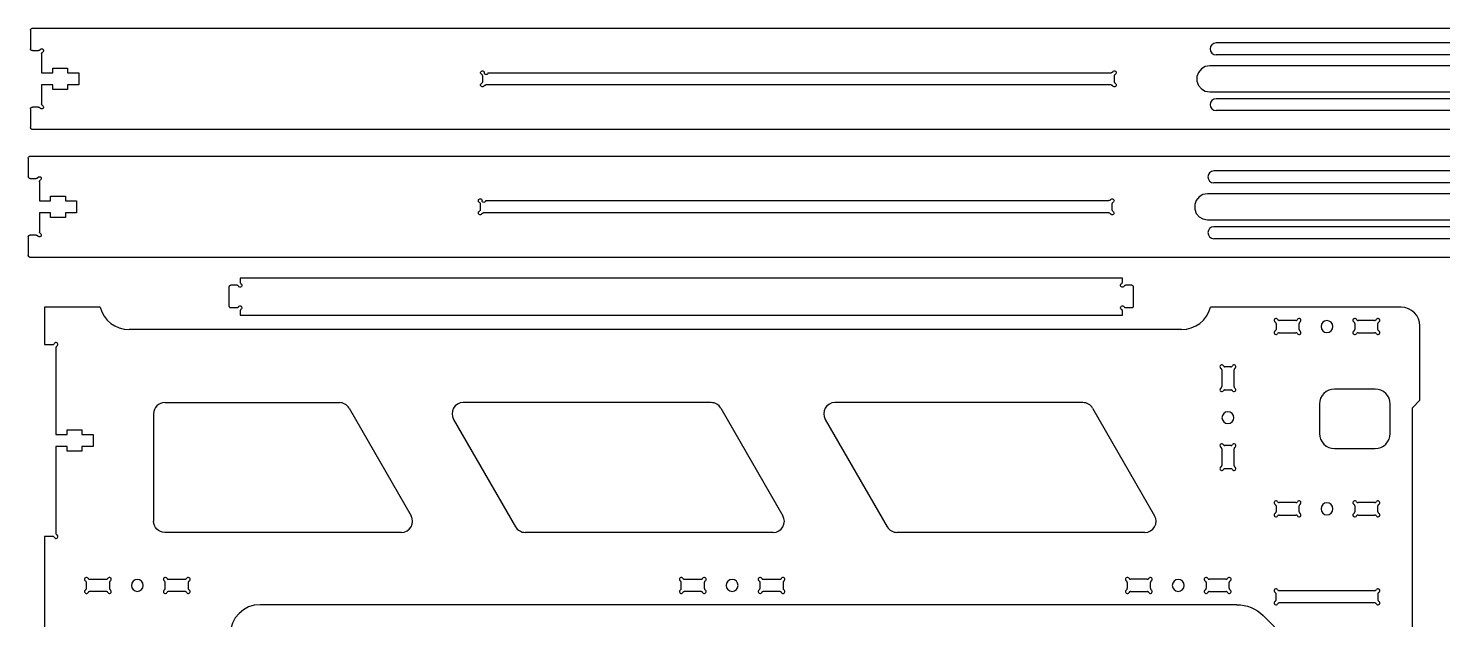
# Model space of a CAD drawing. Header units: inches. Extents: x 205 to 851, y 195 to 660.
# Drawn here: x 205.5 to 586, y 501.3 to 660.4 of the extents above; entities that cross this region are included whole.
import ezdxf

# ---------------------------------------------------------------- set-up
doc = ezdxf.new("R2010")
doc.units = ezdxf.units.IN
doc.header["$MEASUREMENT"] = 0
doc.layers.add('Capa 1', color=7, linetype='Continuous')

msp = doc.modelspace()

# ---------------------------------------------------------------- linework, layer by layer
at = {"layer": 'Capa 1', "color": 7, "lineweight": 25, "true_color": 0xffffff}
for points in [[(206.09, 659.91), (206.09, 659.98), (206.13, 660.08), (206.16, 660.19), (206.23, 660.26), (206.3, 660.29), (206.41, 660.36), (206.48, 660.4), (206.59, 660.4)], [(206.09, 659.91), (206.09, 654.9)], [(206.59, 660.4), (725.59, 660.4)], [(206.59, 654.4), (206.48, 654.4), (206.41, 654.44), (206.3, 654.47), (206.23, 654.54), (206.16, 654.61), (206.13, 654.72), (206.09, 654.79), (206.09, 654.9)], [(208.67, 654.65), (208.63, 654.58), (208.6, 654.54), (208.53, 654.51), (208.49, 654.47), (208.42, 654.44), (208.35, 654.4), (208.28, 654.4), (208.21, 654.4)], [(208.67, 654.65), (208.81, 654.79), (208.99, 654.9), (209.2, 654.9), (209.37, 654.83), (209.51, 654.68), (209.59, 654.47), (209.59, 654.26), (209.48, 654.09), (209.34, 653.94)], [(525, 656.45), (524.37, 656.31), (523.87, 655.99), (523.52, 655.46), (523.38, 654.86), (523.52, 654.23), (523.87, 653.7), (524.37, 653.38), (525, 653.24)], [(641.6, 656.45), (525, 656.45)], [(206.59, 654.4), (208.21, 654.4)], [(209.09, 653.52), (209.09, 653.59), (209.13, 653.66), (209.13, 653.73), (209.16, 653.77), (209.2, 653.84), (209.23, 653.87), (209.3, 653.91), (209.34, 653.94)], [(209.09, 653.52), (209.09, 648.41)], [(641.6, 653.24), (525, 653.24)], [(209.09, 648.41), (212.09, 648.41)], [(212.09, 648.41), (212.09, 649.68)], [(212.09, 649.68), (216.08, 649.68)], [(216.08, 649.68), (216.08, 648.41)], [(216.08, 648.41), (219.11, 648.41)], [(219.11, 648.41), (219.11, 645.2)], [(327.41, 648.02), (327.27, 648.16), (327.17, 648.33), (327.17, 648.55), (327.24, 648.72), (327.41, 648.86), (327.59, 648.93), (327.8, 648.93), (327.98, 648.83), (328.12, 648.65), (328.15, 648.44)], [(327.41, 648.02), (327.45, 647.98), (327.52, 647.95), (327.55, 647.88), (327.59, 647.84), (327.62, 647.77), (327.62, 647.7), (327.66, 647.63), (327.66, 647.59)], [(327.66, 647.59), (327.66, 646.01)], [(329.14, 648.44), (329.11, 648.26), (329, 648.09), (328.86, 647.98), (328.65, 647.95), (328.47, 647.98), (328.3, 648.09), (328.19, 648.26), (328.15, 648.44)], [(329.14, 648.44), (496.78, 648.44)], [(497.24, 648.69), (497.2, 648.65), (497.13, 648.58), (497.1, 648.55), (497.03, 648.51), (496.99, 648.48), (496.92, 648.48), (496.85, 648.44), (496.78, 648.44)], [(497.24, 648.69), (497.35, 648.83), (497.56, 648.93), (497.73, 648.93), (497.95, 648.86), (498.09, 648.72), (498.16, 648.55), (498.16, 648.33), (498.05, 648.16), (497.91, 648.02)], [(497.66, 647.59), (497.66, 647.63), (497.66, 647.7), (497.7, 647.77), (497.73, 647.84), (497.77, 647.88), (497.8, 647.95), (497.84, 647.98), (497.91, 648.02)], [(497.66, 646.01), (497.66, 647.59)], [(523.28, 650.31), (522.11, 650.1), (521.05, 649.46), (520.28, 648.55), (519.85, 647.42), (519.85, 646.18), (520.28, 645.05), (521.05, 644.1), (522.11, 643.5), (523.28, 643.29)], [(643.29, 650.31), (523.28, 650.31)], [(212.09, 645.2), (209.09, 645.2)], [(209.09, 645.2), (209.09, 640.04)], [(212.09, 643.93), (212.09, 645.2)], [(216.08, 643.93), (212.09, 643.93)], [(219.11, 645.2), (216.08, 645.2)], [(216.08, 645.2), (216.08, 643.93)], [(328.08, 644.88), (327.94, 644.74), (327.77, 644.67), (327.59, 644.67), (327.38, 644.74), (327.24, 644.88), (327.17, 645.05), (327.17, 645.27), (327.27, 645.44), (327.41, 645.58)], [(327.66, 646.01), (327.66, 645.94), (327.62, 645.87), (327.62, 645.83), (327.59, 645.76), (327.55, 645.69), (327.52, 645.65), (327.45, 645.62), (327.41, 645.58)], [(328.08, 644.88), (328.12, 644.95), (328.15, 644.98), (328.22, 645.05), (328.26, 645.09), (328.33, 645.09), (328.4, 645.12), (328.47, 645.12), (328.54, 645.16)], [(496.78, 645.16), (328.54, 645.16)], [(496.78, 645.16), (496.85, 645.12), (496.92, 645.12), (496.99, 645.09), (497.03, 645.09), (497.1, 645.05), (497.13, 644.98), (497.2, 644.95), (497.24, 644.88)], [(497.91, 645.58), (498.05, 645.44), (498.16, 645.27), (498.16, 645.05), (498.09, 644.88), (497.95, 644.74), (497.73, 644.67), (497.56, 644.67), (497.35, 644.74), (497.24, 644.88)], [(497.91, 645.58), (497.84, 645.62), (497.8, 645.65), (497.77, 645.69), (497.73, 645.76), (497.7, 645.83), (497.66, 645.87), (497.66, 645.94), (497.66, 646.01)], [(523.28, 643.29), (643.29, 643.29)], [(206.09, 638.7), (206.09, 638.77), (206.13, 638.88), (206.16, 638.99), (206.23, 639.06), (206.3, 639.13), (206.41, 639.16), (206.48, 639.2), (206.59, 639.2)], [(208.21, 639.2), (206.59, 639.2)], [(208.21, 639.2), (208.28, 639.2), (208.35, 639.16), (208.42, 639.16), (208.49, 639.13), (208.53, 639.09), (208.6, 639.06), (208.63, 638.99), (208.67, 638.95)], [(209.34, 639.62), (209.48, 639.48), (209.59, 639.3), (209.59, 639.09), (209.51, 638.92), (209.37, 638.77), (209.2, 638.7), (208.99, 638.7), (208.81, 638.81), (208.67, 638.95)], [(209.34, 639.62), (209.3, 639.66), (209.23, 639.69), (209.2, 639.76), (209.16, 639.8), (209.13, 639.87), (209.13, 639.94), (209.09, 640.01), (209.09, 640.04)], [(525, 641.46), (524.37, 641.31), (523.87, 640.96), (523.52, 640.47), (523.38, 639.83), (523.52, 639.23), (523.87, 638.7), (524.37, 638.35), (525, 638.25)], [(641.6, 641.46), (525, 641.46)], [(206.09, 638.7), (206.09, 633.69)], [(641.6, 638.25), (525, 638.25)], [(206.59, 633.2), (206.48, 633.2), (206.41, 633.24), (206.3, 633.27), (206.23, 633.34), (206.16, 633.41), (206.13, 633.52), (206.09, 633.59), (206.09, 633.69)], [(725.59, 633.2), (206.59, 633.2)], [(205.49, 625.47), (205.49, 625.58), (205.53, 625.69), (205.56, 625.76), (205.63, 625.83), (205.7, 625.9), (205.81, 625.93), (205.88, 625.97), (205.99, 625.97)], [(205.49, 625.47), (205.49, 620.47)], [(205.99, 625.97), (724.99, 625.97)], [(205.99, 619.97), (205.88, 620.01), (205.81, 620.01), (205.7, 620.08), (205.63, 620.11), (205.56, 620.22), (205.53, 620.29), (205.49, 620.4), (205.49, 620.47)], [(208.07, 620.22), (208.03, 620.18), (207.96, 620.11), (207.93, 620.08), (207.86, 620.04), (207.82, 620.01), (207.75, 620.01), (207.68, 619.97), (207.61, 619.97)], [(208.07, 620.22), (208.17, 620.4), (208.39, 620.47), (208.56, 620.47), (208.77, 620.4), (208.92, 620.25), (208.99, 620.08), (208.99, 619.87), (208.88, 619.69), (208.74, 619.55)], [(524.37, 622.02), (523.77, 621.91), (523.24, 621.56), (522.92, 621.03), (522.78, 620.43), (522.92, 619.83), (523.24, 619.3), (523.77, 618.95), (524.37, 618.84)], [(641, 622.02), (524.37, 622.02)], [(205.99, 619.97), (207.61, 619.97)], [(208.49, 619.12), (208.49, 619.2), (208.49, 619.23), (208.53, 619.3), (208.56, 619.37), (208.6, 619.41), (208.63, 619.48), (208.67, 619.51), (208.74, 619.55)], [(208.49, 619.12), (208.49, 613.97)], [(641, 618.84), (524.37, 618.84)], [(208.49, 613.97), (211.49, 613.97)], [(211.49, 613.97), (211.49, 615.24)], [(211.49, 615.24), (215.48, 615.24)], [(215.48, 615.24), (215.48, 613.97)], [(215.48, 613.97), (218.48, 613.97)], [(218.48, 613.97), (218.48, 610.76)], [(326.81, 613.59), (326.64, 613.73), (326.57, 613.94), (326.57, 614.15), (326.64, 614.33), (326.81, 614.47), (326.99, 614.54), (327.2, 614.5), (327.38, 614.4), (327.52, 614.22), (327.55, 614.05)], [(326.81, 613.59), (326.85, 613.55), (326.92, 613.52), (326.95, 613.48), (326.99, 613.41), (327.02, 613.34), (327.02, 613.3), (327.06, 613.23), (327.06, 613.16)], [(327.06, 613.16), (327.06, 611.61)], [(328.54, 614.05), (328.51, 613.83), (328.4, 613.69), (328.22, 613.59), (328.05, 613.55), (327.87, 613.59), (327.7, 613.69), (327.59, 613.83), (327.55, 614.05)], [(328.54, 614.05), (496.18, 614.05)], [(496.61, 614.29), (496.57, 614.22), (496.53, 614.19), (496.5, 614.15), (496.43, 614.08), (496.39, 614.08), (496.32, 614.05), (496.25, 614.05), (496.18, 614.05)], [(496.61, 614.29), (496.75, 614.43), (496.92, 614.5), (497.13, 614.54), (497.31, 614.43), (497.49, 614.29), (497.56, 614.12), (497.52, 613.9), (497.45, 613.73), (497.31, 613.59)], [(497.06, 613.16), (497.06, 613.23), (497.06, 613.3), (497.1, 613.34), (497.13, 613.41), (497.17, 613.48), (497.2, 613.52), (497.24, 613.55), (497.31, 613.59)], [(497.06, 611.61), (497.06, 613.16)], [(522.68, 615.88), (521.48, 615.67), (520.45, 615.07), (519.64, 614.12), (519.25, 612.99), (519.25, 611.79), (519.64, 610.62), (520.45, 609.71), (521.48, 609.11), (522.68, 608.89)], [(642.69, 615.88), (522.68, 615.88)], [(211.49, 610.76), (208.49, 610.76)], [(208.49, 610.76), (208.49, 605.65)], [(211.49, 609.49), (211.49, 610.76)], [(215.48, 609.49), (211.49, 609.49)], [(215.48, 610.76), (215.48, 609.49)], [(218.48, 610.76), (215.48, 610.76)], [(327.48, 610.48), (327.34, 610.34), (327.17, 610.23), (326.95, 610.23), (326.78, 610.31), (326.64, 610.45), (326.57, 610.66), (326.57, 610.83), (326.64, 611.05), (326.81, 611.15)], [(327.06, 611.61), (327.06, 611.54), (327.02, 611.47), (327.02, 611.4), (326.99, 611.36), (326.95, 611.29), (326.92, 611.26), (326.85, 611.19), (326.81, 611.15)], [(327.48, 610.48), (327.52, 610.55), (327.55, 610.59), (327.62, 610.62), (327.66, 610.66), (327.73, 610.69), (327.8, 610.73), (327.84, 610.73), (327.91, 610.73)], [(496.18, 610.73), (327.91, 610.73)], [(496.18, 610.73), (496.25, 610.73), (496.32, 610.73), (496.39, 610.69), (496.43, 610.66), (496.5, 610.62), (496.53, 610.59), (496.57, 610.55), (496.61, 610.48)], [(497.31, 611.15), (497.45, 611.05), (497.52, 610.83), (497.56, 610.66), (497.49, 610.45), (497.31, 610.31), (497.13, 610.23), (496.92, 610.23), (496.75, 610.34), (496.61, 610.48)], [(497.31, 611.15), (497.24, 611.19), (497.2, 611.26), (497.17, 611.29), (497.13, 611.36), (497.1, 611.4), (497.06, 611.47), (497.06, 611.54), (497.06, 611.61)], [(522.68, 608.89), (642.69, 608.89)], [(208.74, 605.23), (208.88, 605.08), (208.99, 604.91), (208.99, 604.7), (208.92, 604.52), (208.77, 604.38), (208.56, 604.27), (208.39, 604.31), (208.17, 604.38), (208.07, 604.52)], [(208.74, 605.23), (208.67, 605.26), (208.63, 605.3), (208.6, 605.33), (208.56, 605.4), (208.53, 605.47), (208.49, 605.51), (208.49, 605.58), (208.49, 605.65)], [(524.37, 607.02), (523.77, 606.92), (523.24, 606.57), (522.92, 606.04), (522.78, 605.44), (522.92, 604.8), (523.24, 604.31), (523.77, 603.96), (524.37, 603.81)], [(641, 607.02), (524.37, 607.02)], [(205.49, 604.27), (205.49, 604.38), (205.53, 604.48), (205.56, 604.56), (205.63, 604.63), (205.7, 604.7), (205.81, 604.73), (205.88, 604.77), (205.99, 604.77)], [(205.49, 604.27), (205.49, 599.26)], [(207.61, 604.77), (205.99, 604.77)], [(207.61, 604.77), (207.68, 604.77), (207.75, 604.77), (207.82, 604.73), (207.86, 604.7), (207.93, 604.66), (207.96, 604.63), (208.03, 604.59), (208.07, 604.52)], [(641, 603.81), (524.37, 603.81)], [(205.99, 598.77), (205.88, 598.8), (205.81, 598.8), (205.7, 598.88), (205.63, 598.91), (205.56, 599.02), (205.53, 599.09), (205.49, 599.19), (205.49, 599.26)], [(724.99, 598.77), (205.99, 598.77)], [(259.96, 591.26), (259.86, 591.22), (259.79, 591.22), (259.68, 591.15), (259.61, 591.11), (259.54, 591.01), (259.5, 590.94), (259.47, 590.83), (259.47, 590.73)], [(259.47, 590.73), (259.47, 585.75)], [(261.58, 591.26), (259.96, 591.26)], [(262.04, 591.01), (262.01, 591.04), (261.94, 591.11), (261.9, 591.15), (261.83, 591.18), (261.8, 591.22), (261.73, 591.22), (261.66, 591.26), (261.58, 591.26)], [(262.71, 591.68), (262.85, 591.54), (262.96, 591.36), (262.96, 591.15), (262.89, 590.97), (262.75, 590.83), (262.54, 590.76), (262.36, 590.76), (262.15, 590.83), (262.04, 591.01)], [(262.47, 593.23), (262.47, 592.1)], [(499.82, 593.23), (262.47, 593.23)], [(262.47, 592.1), (262.47, 592.03), (262.47, 592), (262.5, 591.93), (262.54, 591.86), (262.57, 591.82), (262.61, 591.75), (262.64, 591.71), (262.71, 591.68)], [(500.24, 591.01), (500.1, 590.83), (499.92, 590.76), (499.71, 590.76), (499.53, 590.83), (499.39, 590.97), (499.32, 591.15), (499.32, 591.36), (499.39, 591.54), (499.57, 591.68)], [(499.57, 591.68), (499.6, 591.71), (499.67, 591.75), (499.71, 591.82), (499.75, 591.86), (499.78, 591.93), (499.78, 592), (499.82, 592.03), (499.82, 592.1)], [(499.82, 592.1), (499.82, 593.23)], [(500.66, 591.26), (500.63, 591.26), (500.56, 591.22), (500.49, 591.22), (500.42, 591.18), (500.38, 591.15), (500.31, 591.11), (500.27, 591.04), (500.24, 591.01)], [(502.32, 591.26), (500.66, 591.26)], [(502.81, 590.73), (502.81, 590.83), (502.78, 590.94), (502.71, 591.01), (502.67, 591.11), (502.6, 591.15), (502.5, 591.22), (502.39, 591.22), (502.32, 591.26)], [(502.81, 585.75), (502.81, 590.73)], [(224.83, 585.36), (209.83, 585.36)], [(209.83, 585.36), (209.83, 575.35)], [(224.83, 585.36), (225.25, 584.13), (225.88, 582.97), (226.7, 581.91), (227.68, 581.02), (228.78, 580.32), (229.98, 579.79), (231.28, 579.47), (232.59, 579.37)], [(259.47, 585.75), (259.47, 585.65), (259.5, 585.54), (259.54, 585.47), (259.61, 585.4), (259.68, 585.33), (259.79, 585.29), (259.86, 585.26), (259.96, 585.26)], [(259.96, 585.26), (261.58, 585.26)], [(261.58, 585.26), (261.66, 585.26), (261.73, 585.26), (261.8, 585.29), (261.83, 585.29), (261.9, 585.36), (261.94, 585.4), (262.01, 585.43), (262.04, 585.51)], [(262.04, 585.51), (262.15, 585.65), (262.36, 585.72), (262.54, 585.75), (262.75, 585.65), (262.89, 585.51), (262.96, 585.33), (262.96, 585.12), (262.85, 584.94), (262.71, 584.8)], [(262.71, 584.8), (262.64, 584.76), (262.61, 584.73), (262.57, 584.69), (262.54, 584.62), (262.5, 584.55), (262.47, 584.52), (262.47, 584.45), (262.47, 584.38)], [(262.47, 584.38), (262.47, 583.25)], [(262.47, 583.25), (499.82, 583.25)], [(499.57, 584.8), (499.39, 584.94), (499.32, 585.12), (499.32, 585.33), (499.39, 585.51), (499.53, 585.65), (499.71, 585.75), (499.92, 585.72), (500.1, 585.65), (500.24, 585.51)], [(499.82, 584.38), (499.82, 584.45), (499.78, 584.52), (499.78, 584.55), (499.75, 584.62), (499.71, 584.69), (499.67, 584.73), (499.6, 584.76), (499.57, 584.8)], [(499.82, 583.25), (499.82, 584.38)], [(500.24, 585.51), (500.27, 585.43), (500.31, 585.4), (500.38, 585.36), (500.42, 585.29), (500.49, 585.29), (500.56, 585.26), (500.63, 585.26), (500.66, 585.26)], [(500.66, 585.26), (502.32, 585.26)], [(502.32, 585.26), (502.39, 585.26), (502.5, 585.29), (502.6, 585.33), (502.67, 585.4), (502.71, 585.47), (502.78, 585.54), (502.81, 585.65), (502.81, 585.75)], [(515.73, 579.37), (517.03, 579.47), (518.34, 579.79), (519.54, 580.32), (520.63, 581.02), (521.62, 581.91), (522.43, 582.97), (523.06, 584.13), (523.49, 585.36)], [(574.82, 585.36), (523.49, 585.36)], [(541.55, 582.08), (541.44, 582.22), (541.23, 582.33), (541.06, 582.33), (540.84, 582.26), (540.7, 582.12), (540.63, 581.91), (540.63, 581.73), (540.74, 581.52), (540.88, 581.41)], [(547.58, 581.41), (547.72, 581.52), (547.83, 581.73), (547.83, 581.91), (547.76, 582.12), (547.62, 582.26), (547.41, 582.33), (547.23, 582.33), (547.02, 582.22), (546.91, 582.08)], [(562.75, 582.08), (562.65, 582.22), (562.43, 582.33), (562.26, 582.33), (562.05, 582.26), (561.9, 582.12), (561.83, 581.91), (561.83, 581.73), (561.94, 581.52), (562.08, 581.41)], [(568.78, 581.41), (568.92, 581.52), (569.03, 581.73), (569.03, 581.91), (568.96, 582.12), (568.82, 582.26), (568.61, 582.33), (568.43, 582.33), (568.22, 582.22), (568.11, 582.08)], [(579.83, 580.35), (579.72, 581.34), (579.44, 582.26), (578.98, 583.14), (578.38, 583.88), (577.6, 584.52), (576.76, 584.98), (575.8, 585.26), (574.82, 585.36)], [(515.73, 579.37), (232.59, 579.37)], [(540.88, 578.98), (540.74, 578.84), (540.63, 578.66), (540.63, 578.45), (540.7, 578.24), (540.84, 578.1), (541.06, 578.03), (541.23, 578.03), (541.44, 578.13), (541.55, 578.27)], [(541.13, 580.95), (541.13, 581.02), (541.13, 581.1), (541.09, 581.17), (541.06, 581.2), (541.02, 581.27), (540.98, 581.31), (540.95, 581.34), (540.88, 581.41)], [(540.88, 578.98), (540.95, 579.01), (540.98, 579.05), (541.02, 579.08), (541.06, 579.16), (541.09, 579.19), (541.13, 579.26), (541.13, 579.33), (541.13, 579.4)], [(541.13, 580.95), (541.13, 579.4)], [(541.55, 582.08), (541.58, 582.01), (541.65, 581.98), (541.69, 581.94), (541.76, 581.91), (541.8, 581.87), (541.87, 581.84), (541.94, 581.84), (542.01, 581.84)], [(542.01, 578.52), (541.94, 578.52), (541.87, 578.52), (541.8, 578.48), (541.76, 578.45), (541.69, 578.41), (541.65, 578.38), (541.58, 578.34), (541.55, 578.27)], [(546.45, 581.84), (542.01, 581.84)], [(542.01, 578.52), (546.45, 578.52)], [(546.45, 581.84), (546.52, 581.84), (546.59, 581.84), (546.66, 581.87), (546.7, 581.91), (546.77, 581.94), (546.81, 581.98), (546.88, 582.01), (546.91, 582.08)], [(546.91, 578.27), (546.88, 578.34), (546.81, 578.38), (546.77, 578.41), (546.7, 578.45), (546.66, 578.48), (546.59, 578.52), (546.52, 578.52), (546.45, 578.52)], [(546.91, 578.27), (547.02, 578.13), (547.23, 578.03), (547.41, 578.03), (547.62, 578.1), (547.76, 578.24), (547.83, 578.45), (547.83, 578.66), (547.72, 578.84), (547.58, 578.98)], [(547.58, 581.41), (547.51, 581.34), (547.48, 581.31), (547.44, 581.27), (547.41, 581.2), (547.37, 581.17), (547.33, 581.1), (547.33, 581.02), (547.33, 580.95)], [(547.33, 579.4), (547.33, 580.95)], [(547.33, 579.4), (547.33, 579.33), (547.33, 579.26), (547.37, 579.19), (547.41, 579.16), (547.44, 579.08), (547.48, 579.05), (547.51, 579.01), (547.58, 578.98)], [(556.44, 580.18), (556.3, 580.78), (555.98, 581.31), (555.45, 581.66), (554.81, 581.77), (554.21, 581.66), (553.68, 581.31), (553.37, 580.78), (553.23, 580.18), (553.37, 579.58), (553.68, 579.05), (554.21, 578.7), (554.81, 578.59), (555.45, 578.7), (555.98, 579.05), (556.3, 579.58), (556.44, 580.18)], [(562.08, 578.98), (561.94, 578.84), (561.83, 578.66), (561.83, 578.45), (561.9, 578.24), (562.05, 578.1), (562.26, 578.03), (562.43, 578.03), (562.65, 578.13), (562.75, 578.27)], [(562.33, 580.95), (562.33, 581.02), (562.33, 581.1), (562.29, 581.17), (562.26, 581.2), (562.22, 581.27), (562.19, 581.31), (562.15, 581.34), (562.08, 581.41)], [(562.08, 578.98), (562.15, 579.01), (562.19, 579.05), (562.22, 579.08), (562.26, 579.16), (562.29, 579.19), (562.33, 579.26), (562.33, 579.33), (562.33, 579.4)], [(562.33, 580.95), (562.33, 579.4)], [(562.75, 582.08), (562.79, 582.01), (562.86, 581.98), (562.89, 581.94), (562.96, 581.91), (563, 581.87), (563.07, 581.84), (563.14, 581.84), (563.21, 581.84)], [(563.21, 578.52), (563.14, 578.52), (563.07, 578.52), (563, 578.48), (562.96, 578.45), (562.89, 578.41), (562.86, 578.38), (562.79, 578.34), (562.75, 578.27)], [(567.65, 581.84), (563.21, 581.84)], [(563.21, 578.52), (567.65, 578.52)], [(567.65, 581.84), (567.73, 581.84), (567.8, 581.84), (567.87, 581.87), (567.9, 581.91), (567.97, 581.94), (568.01, 581.98), (568.08, 582.01), (568.11, 582.08)], [(568.11, 578.27), (568.08, 578.34), (568.01, 578.38), (567.97, 578.41), (567.9, 578.45), (567.87, 578.48), (567.8, 578.52), (567.73, 578.52), (567.65, 578.52)], [(568.11, 578.27), (568.22, 578.13), (568.43, 578.03), (568.61, 578.03), (568.82, 578.1), (568.96, 578.24), (569.03, 578.45), (569.03, 578.66), (568.92, 578.84), (568.78, 578.98)], [(568.78, 581.41), (568.71, 581.34), (568.68, 581.31), (568.64, 581.27), (568.61, 581.2), (568.57, 581.17), (568.54, 581.1), (568.54, 581.02), (568.54, 580.95)], [(568.54, 579.4), (568.54, 580.95)], [(568.54, 579.4), (568.54, 579.33), (568.54, 579.26), (568.57, 579.19), (568.61, 579.16), (568.64, 579.08), (568.68, 579.05), (568.71, 579.01), (568.78, 578.98)], [(579.83, 560.35), (579.83, 580.35)], [(209.83, 575.35), (212.05, 575.35)], [(212.05, 575.35), (212.13, 575.38), (212.2, 575.38), (212.27, 575.38), (212.3, 575.42), (212.37, 575.45), (212.41, 575.52), (212.48, 575.56), (212.51, 575.59)], [(213.18, 574.92), (213.32, 575.06), (213.43, 575.24), (213.43, 575.45), (213.36, 575.63), (213.22, 575.77), (213.01, 575.84), (212.83, 575.84), (212.62, 575.77), (212.51, 575.59)], [(213.18, 574.92), (213.11, 574.89), (213.08, 574.85), (213.04, 574.78), (213.01, 574.75), (212.97, 574.67), (212.94, 574.64), (212.94, 574.57), (212.94, 574.5)], [(212.94, 574.5), (212.94, 551.14)], [(526.98, 569.6), (526.84, 569.77), (526.66, 569.84), (526.45, 569.84), (526.27, 569.77), (526.13, 569.63), (526.03, 569.45), (526.06, 569.24), (526.13, 569.07), (526.27, 568.92)], [(526.52, 568.5), (526.52, 568.57), (526.52, 568.61), (526.49, 568.68), (526.49, 568.75), (526.42, 568.78), (526.38, 568.85), (526.34, 568.89), (526.27, 568.92)], [(526.52, 568.5), (526.52, 564.02)], [(526.98, 569.6), (527.01, 569.56), (527.05, 569.49), (527.09, 569.45), (527.16, 569.42), (527.23, 569.38), (527.26, 569.38), (527.33, 569.35), (527.4, 569.35)], [(528.95, 569.35), (527.4, 569.35)], [(528.95, 569.35), (529.03, 569.35), (529.1, 569.38), (529.17, 569.38), (529.2, 569.42), (529.27, 569.45), (529.31, 569.49), (529.38, 569.56), (529.41, 569.6)], [(530.08, 568.92), (530.22, 569.07), (530.33, 569.24), (530.33, 569.45), (530.26, 569.63), (530.12, 569.77), (529.91, 569.84), (529.73, 569.84), (529.52, 569.77), (529.41, 569.6)], [(530.08, 568.92), (530.01, 568.89), (529.98, 568.85), (529.94, 568.78), (529.91, 568.75), (529.87, 568.68), (529.84, 568.61), (529.84, 568.57), (529.84, 568.5)], [(529.84, 564.02), (529.84, 568.5)], [(526.27, 563.6), (526.13, 563.46), (526.06, 563.28), (526.03, 563.07), (526.13, 562.89), (526.27, 562.75), (526.45, 562.68), (526.66, 562.68), (526.84, 562.75), (526.98, 562.89)], [(526.27, 563.6), (526.34, 563.63), (526.38, 563.67), (526.42, 563.7), (526.49, 563.77), (526.49, 563.84), (526.52, 563.88), (526.52, 563.95), (526.52, 564.02)], [(527.4, 563.17), (527.33, 563.14), (527.26, 563.14), (527.23, 563.1), (527.16, 563.1), (527.09, 563.07), (527.05, 563), (527.01, 562.96), (526.98, 562.89)], [(527.4, 563.17), (528.95, 563.17)], [(529.41, 562.89), (529.38, 562.96), (529.31, 563), (529.27, 563.07), (529.2, 563.1), (529.17, 563.1), (529.1, 563.14), (529.03, 563.14), (528.95, 563.17)], [(529.41, 562.89), (529.52, 562.75), (529.73, 562.68), (529.91, 562.68), (530.12, 562.75), (530.26, 562.89), (530.33, 563.07), (530.33, 563.28), (530.22, 563.46), (530.08, 563.6)], [(529.84, 564.02), (529.84, 563.95), (529.84, 563.88), (529.87, 563.84), (529.91, 563.77), (529.94, 563.7), (529.98, 563.67), (530.01, 563.63), (530.08, 563.6)], [(556.82, 563.35), (556.05, 563.28), (555.31, 563.07), (554.6, 562.68), (554, 562.19), (553.51, 561.59), (553.12, 560.88), (552.91, 560.14), (552.84, 559.36)], [(567.83, 563.35), (556.82, 563.35)], [(571.82, 559.36), (571.75, 560.14), (571.54, 560.88), (571.15, 561.59), (570.65, 562.19), (570.05, 562.68), (569.35, 563.07), (568.61, 563.28), (567.83, 563.35)], [(242.18, 559.72), (241.58, 559.65), (241.02, 559.47), (240.49, 559.22), (240.03, 558.84), (239.68, 558.38), (239.4, 557.85), (239.22, 557.28), (239.18, 556.72)], [(242.18, 559.72), (289.17, 559.72)], [(291.78, 558.2), (291.54, 558.55), (291.29, 558.84), (291.01, 559.08), (290.65, 559.33), (290.3, 559.47), (289.95, 559.61), (289.56, 559.68), (289.17, 559.72)], [(322.47, 559.72), (321.7, 559.61), (320.96, 559.33), (320.36, 558.84), (319.86, 558.2), (319.58, 557.49), (319.48, 556.72), (319.58, 555.94), (319.86, 555.2)], [(389.18, 559.72), (322.47, 559.72)], [(391.76, 558.2), (391.55, 558.55), (391.3, 558.84), (390.98, 559.08), (390.67, 559.33), (390.31, 559.47), (389.96, 559.61), (389.57, 559.68), (389.18, 559.72)], [(422.45, 559.72), (421.68, 559.61), (420.97, 559.33), (420.33, 558.84), (419.88, 558.2), (419.56, 557.49), (419.45, 556.72), (419.56, 555.94), (419.88, 555.2)], [(489.16, 559.72), (422.45, 559.72)], [(491.77, 558.2), (491.56, 558.55), (491.28, 558.84), (491, 559.08), (490.68, 559.33), (490.33, 559.47), (489.94, 559.61), (489.55, 559.68), (489.16, 559.72)], [(552.84, 559.36), (552.84, 551.36)], [(571.82, 551.36), (571.82, 559.36)], [(577.81, 558.34), (579.83, 560.35)], [(239.18, 556.72), (239.18, 527.79)], [(291.78, 558.2), (308.47, 529.27)], [(391.76, 558.2), (408.48, 529.27)], [(491.77, 558.2), (508.46, 529.27)], [(529.8, 555.66), (529.66, 556.26), (529.31, 556.79), (528.81, 557.14), (528.18, 557.25), (527.58, 557.14), (527.05, 556.79), (526.7, 556.26), (526.59, 555.66), (526.7, 555.06), (527.05, 554.53), (527.58, 554.18), (528.18, 554.07), (528.81, 554.18), (529.31, 554.53), (529.66, 555.06), (529.8, 555.66)], [(577.81, 444.85), (577.81, 558.34)], [(215.94, 551.14), (215.94, 552.41)], [(215.94, 552.41), (219.92, 552.41)], [(219.92, 552.41), (219.92, 551.14)], [(319.86, 555.2), (336.59, 526.27)], [(419.88, 555.2), (436.56, 526.27)], [(212.94, 551.14), (215.94, 551.14)], [(215.94, 547.93), (212.94, 547.93)], [(212.94, 547.93), (212.94, 524.58)], [(215.94, 546.66), (215.94, 547.93)], [(219.92, 551.14), (222.92, 551.14)], [(222.92, 547.93), (219.92, 547.93)], [(219.92, 547.93), (219.92, 546.66)], [(222.92, 551.14), (222.92, 547.93)], [(526.98, 548.39), (526.84, 548.57), (526.66, 548.64), (526.45, 548.64), (526.27, 548.57), (526.13, 548.43), (526.03, 548.25), (526.06, 548.04), (526.13, 547.86), (526.27, 547.72)], [(526.98, 548.39), (527.01, 548.36), (527.05, 548.32), (527.09, 548.25), (527.16, 548.22), (527.23, 548.18), (527.26, 548.18), (527.33, 548.15), (527.4, 548.15)], [(528.95, 548.15), (527.4, 548.15)], [(528.95, 548.15), (529.03, 548.15), (529.1, 548.18), (529.17, 548.18), (529.2, 548.22), (529.27, 548.25), (529.31, 548.32), (529.38, 548.36), (529.41, 548.39)], [(530.08, 547.72), (530.22, 547.86), (530.33, 548.04), (530.33, 548.25), (530.26, 548.43), (530.12, 548.57), (529.91, 548.64), (529.73, 548.64), (529.52, 548.57), (529.41, 548.39)], [(552.84, 551.36), (552.91, 550.58), (553.12, 549.84), (553.51, 549.13), (554, 548.53), (554.6, 548.04), (555.31, 547.65), (556.05, 547.44), (556.82, 547.37)], [(567.83, 547.37), (568.61, 547.44), (569.35, 547.65), (570.05, 548.04), (570.65, 548.53), (571.15, 549.13), (571.54, 549.84), (571.75, 550.58), (571.82, 551.36)], [(219.92, 546.66), (215.94, 546.66)], [(526.52, 547.3), (526.52, 547.37), (526.52, 547.41), (526.49, 547.48), (526.49, 547.55), (526.42, 547.58), (526.38, 547.65), (526.34, 547.69), (526.27, 547.72)], [(526.52, 547.3), (526.52, 542.82)], [(530.08, 547.72), (530.01, 547.69), (529.98, 547.65), (529.94, 547.58), (529.91, 547.55), (529.87, 547.48), (529.84, 547.41), (529.84, 547.37), (529.84, 547.3)], [(529.84, 542.82), (529.84, 547.3)], [(556.82, 547.37), (567.83, 547.37)], [(526.27, 542.4), (526.13, 542.25), (526.06, 542.08), (526.03, 541.87), (526.13, 541.69), (526.27, 541.55), (526.45, 541.48), (526.66, 541.48), (526.84, 541.55), (526.98, 541.73)], [(526.27, 542.4), (526.34, 542.43), (526.38, 542.47), (526.42, 542.54), (526.49, 542.57), (526.49, 542.64), (526.52, 542.68), (526.52, 542.75), (526.52, 542.82)], [(527.4, 541.97), (527.33, 541.94), (527.26, 541.94), (527.23, 541.94), (527.16, 541.9), (527.09, 541.87), (527.05, 541.8), (527.01, 541.76), (526.98, 541.73)], [(527.4, 541.97), (528.95, 541.97)], [(529.41, 541.73), (529.38, 541.76), (529.31, 541.8), (529.27, 541.87), (529.2, 541.9), (529.17, 541.94), (529.1, 541.94), (529.03, 541.94), (528.95, 541.97)], [(529.41, 541.73), (529.52, 541.55), (529.73, 541.48), (529.91, 541.48), (530.12, 541.55), (530.26, 541.69), (530.33, 541.87), (530.33, 542.08), (530.22, 542.25), (530.08, 542.4)], [(529.84, 542.82), (529.84, 542.75), (529.84, 542.68), (529.87, 542.64), (529.91, 542.57), (529.94, 542.54), (529.98, 542.47), (530.01, 542.43), (530.08, 542.4)], [(541.55, 533.05), (541.44, 533.19), (541.23, 533.26), (541.06, 533.29), (540.84, 533.22), (540.7, 533.05), (540.63, 532.87), (540.63, 532.66), (540.74, 532.48), (540.88, 532.34)], [(541.55, 533.05), (541.58, 532.98), (541.65, 532.94), (541.69, 532.91), (541.76, 532.87), (541.8, 532.84), (541.87, 532.8), (541.94, 532.8), (542.01, 532.8)], [(546.45, 532.8), (542.01, 532.8)], [(546.45, 532.8), (546.52, 532.8), (546.59, 532.8), (546.66, 532.84), (546.7, 532.87), (546.77, 532.91), (546.81, 532.94), (546.88, 532.98), (546.91, 533.05)], [(547.58, 532.34), (547.72, 532.48), (547.83, 532.66), (547.83, 532.87), (547.76, 533.05), (547.62, 533.22), (547.41, 533.29), (547.23, 533.26), (547.02, 533.19), (546.91, 533.05)], [(556.44, 531.14), (556.3, 531.74), (555.98, 532.27), (555.45, 532.62), (554.81, 532.73), (554.21, 532.62), (553.68, 532.27), (553.37, 531.74), (553.23, 531.14), (553.37, 530.54), (553.68, 530.01), (554.21, 529.66), (554.81, 529.55), (555.45, 529.66), (555.98, 530.01), (556.3, 530.54), (556.44, 531.14)], [(562.75, 533.05), (562.65, 533.19), (562.43, 533.26), (562.26, 533.29), (562.05, 533.22), (561.9, 533.05), (561.83, 532.87), (561.83, 532.66), (561.94, 532.48), (562.08, 532.34)], [(562.75, 533.05), (562.79, 532.98), (562.86, 532.94), (562.89, 532.91), (562.96, 532.87), (563, 532.84), (563.07, 532.8), (563.14, 532.8), (563.21, 532.8)], [(567.65, 532.8), (563.21, 532.8)], [(567.65, 532.8), (567.73, 532.8), (567.8, 532.8), (567.87, 532.84), (567.9, 532.87), (567.97, 532.91), (568.01, 532.94), (568.08, 532.98), (568.11, 533.05)], [(568.78, 532.34), (568.92, 532.48), (569.03, 532.66), (569.03, 532.87), (568.96, 533.05), (568.82, 533.22), (568.61, 533.29), (568.43, 533.26), (568.22, 533.19), (568.11, 533.05)], [(305.86, 524.79), (306.63, 524.9), (307.38, 525.18), (307.97, 525.67), (308.47, 526.27), (308.75, 527.01), (308.86, 527.79), (308.75, 528.57), (308.47, 529.27)], [(405.87, 524.79), (406.65, 524.9), (407.35, 525.18), (407.99, 525.67), (408.48, 526.27), (408.76, 527.01), (408.87, 527.79), (408.76, 528.57), (408.48, 529.27)], [(505.88, 524.79), (506.66, 524.9), (507.37, 525.18), (508, 525.67), (508.46, 526.27), (508.78, 527.01), (508.88, 527.79), (508.78, 528.57), (508.46, 529.27)], [(540.88, 529.91), (540.74, 529.8), (540.63, 529.59), (540.63, 529.41), (540.7, 529.2), (540.84, 529.06), (541.06, 528.99), (541.23, 528.99), (541.44, 529.1), (541.55, 529.24)], [(541.13, 531.92), (541.13, 531.99), (541.13, 532.06), (541.09, 532.13), (541.06, 532.17), (541.02, 532.24), (540.98, 532.27), (540.95, 532.31), (540.88, 532.34)], [(540.88, 529.91), (540.95, 529.94), (540.98, 530.01), (541.02, 530.05), (541.06, 530.12), (541.09, 530.15), (541.13, 530.22), (541.13, 530.3), (541.13, 530.37)], [(541.13, 531.92), (541.13, 530.37)], [(542.01, 529.48), (541.94, 529.48), (541.87, 529.48), (541.8, 529.45), (541.76, 529.41), (541.69, 529.38), (541.65, 529.34), (541.58, 529.31), (541.55, 529.24)], [(542.01, 529.48), (546.45, 529.48)], [(546.91, 529.24), (546.88, 529.31), (546.81, 529.34), (546.77, 529.38), (546.7, 529.41), (546.66, 529.45), (546.59, 529.48), (546.52, 529.48), (546.45, 529.48)], [(546.91, 529.24), (547.02, 529.1), (547.23, 528.99), (547.41, 528.99), (547.62, 529.06), (547.76, 529.2), (547.83, 529.41), (547.83, 529.59), (547.72, 529.8), (547.58, 529.91)], [(547.58, 532.34), (547.51, 532.31), (547.48, 532.27), (547.44, 532.24), (547.41, 532.17), (547.37, 532.13), (547.33, 532.06), (547.33, 531.99), (547.33, 531.92)], [(547.33, 530.37), (547.33, 531.92)], [(547.33, 530.37), (547.33, 530.3), (547.33, 530.22), (547.37, 530.15), (547.41, 530.12), (547.44, 530.05), (547.48, 530.01), (547.51, 529.94), (547.58, 529.91)], [(562.08, 529.91), (561.94, 529.8), (561.83, 529.59), (561.83, 529.41), (561.9, 529.2), (562.05, 529.06), (562.26, 528.99), (562.43, 528.99), (562.65, 529.1), (562.75, 529.24)], [(562.33, 531.92), (562.33, 531.99), (562.33, 532.06), (562.29, 532.13), (562.26, 532.17), (562.22, 532.24), (562.19, 532.27), (562.15, 532.31), (562.08, 532.34)], [(562.08, 529.91), (562.15, 529.94), (562.19, 530.01), (562.22, 530.05), (562.26, 530.12), (562.29, 530.15), (562.33, 530.22), (562.33, 530.3), (562.33, 530.37)], [(562.33, 531.92), (562.33, 530.37)], [(563.21, 529.48), (563.14, 529.48), (563.07, 529.48), (563, 529.45), (562.96, 529.41), (562.89, 529.38), (562.86, 529.34), (562.79, 529.31), (562.75, 529.24)], [(563.21, 529.48), (567.65, 529.48)], [(568.11, 529.24), (568.08, 529.31), (568.01, 529.34), (567.97, 529.38), (567.9, 529.41), (567.87, 529.45), (567.8, 529.48), (567.73, 529.48), (567.65, 529.48)], [(568.11, 529.24), (568.22, 529.1), (568.43, 528.99), (568.61, 528.99), (568.82, 529.06), (568.96, 529.2), (569.03, 529.41), (569.03, 529.59), (568.92, 529.8), (568.78, 529.91)], [(568.78, 532.34), (568.71, 532.31), (568.68, 532.27), (568.64, 532.24), (568.61, 532.17), (568.57, 532.13), (568.54, 532.06), (568.54, 531.99), (568.54, 531.92)], [(568.54, 530.37), (568.54, 531.92)], [(568.54, 530.37), (568.54, 530.3), (568.54, 530.22), (568.57, 530.15), (568.61, 530.12), (568.64, 530.05), (568.68, 530.01), (568.71, 529.94), (568.78, 529.91)], [(242.18, 524.79), (241.58, 524.83), (241.02, 525), (240.49, 525.29), (240.03, 525.67), (239.68, 526.13), (239.4, 526.63), (239.22, 527.19), (239.18, 527.79)], [(336.59, 526.27), (336.8, 525.96), (337.04, 525.67), (337.33, 525.39), (337.68, 525.18), (338.03, 525), (338.38, 524.9), (338.77, 524.83), (339.16, 524.79)], [(436.56, 526.27), (436.77, 525.96), (437.06, 525.67), (437.34, 525.39), (437.66, 525.18), (438.01, 525), (438.4, 524.9), (438.78, 524.83), (439.17, 524.79)], [(212.05, 523.7), (209.83, 523.7)], [(209.83, 523.7), (209.83, 257)], [(212.51, 523.45), (212.48, 523.52), (212.41, 523.56), (212.37, 523.59), (212.3, 523.63), (212.27, 523.66), (212.2, 523.7), (212.13, 523.7), (212.05, 523.7)], [(212.51, 523.45), (212.62, 523.31), (212.83, 523.2), (213.01, 523.2), (213.22, 523.28), (213.36, 523.42), (213.43, 523.63), (213.43, 523.84), (213.32, 524.02), (213.18, 524.16)], [(212.94, 524.58), (212.94, 524.51), (212.94, 524.44), (212.97, 524.37), (213.01, 524.33), (213.04, 524.26), (213.08, 524.23), (213.11, 524.19), (213.18, 524.16)], [(305.86, 524.79), (242.18, 524.79)], [(405.87, 524.79), (339.16, 524.79)], [(505.88, 524.79), (439.17, 524.79)], [(221.58, 512.45), (221.44, 512.59), (221.26, 512.66), (221.05, 512.69), (220.84, 512.59), (220.7, 512.45), (220.63, 512.27), (220.63, 512.06), (220.73, 511.88), (220.87, 511.74)], [(221.12, 511.32), (221.12, 511.39), (221.12, 511.46), (221.09, 511.49), (221.05, 511.56), (221.02, 511.63), (220.98, 511.67), (220.94, 511.7), (220.87, 511.74)], [(221.12, 509.76), (221.12, 511.32)], [(221.58, 512.45), (221.62, 512.37), (221.65, 512.34), (221.69, 512.3), (221.76, 512.23), (221.79, 512.23), (221.86, 512.2), (221.93, 512.2), (222, 512.2)], [(222, 512.2), (226.45, 512.2)], [(226.45, 512.2), (226.52, 512.2), (226.59, 512.2), (226.66, 512.23), (226.73, 512.23), (226.77, 512.3), (226.8, 512.34), (226.87, 512.37), (226.91, 512.45)], [(227.58, 511.74), (227.72, 511.88), (227.82, 512.06), (227.82, 512.27), (227.75, 512.45), (227.61, 512.59), (227.4, 512.69), (227.22, 512.66), (227.05, 512.59), (226.91, 512.45)], [(227.58, 511.74), (227.54, 511.7), (227.47, 511.67), (227.44, 511.63), (227.4, 511.56), (227.37, 511.49), (227.33, 511.46), (227.33, 511.39), (227.33, 511.32)], [(227.33, 511.32), (227.33, 509.76)], [(236.43, 510.54), (236.33, 511.14), (235.97, 511.67), (235.44, 512.02), (234.84, 512.13), (234.21, 512.02), (233.72, 511.67), (233.36, 511.14), (233.22, 510.54), (233.36, 509.9), (233.72, 509.41), (234.21, 509.06), (234.84, 508.92), (235.44, 509.06), (235.97, 509.41), (236.33, 509.9), (236.43, 510.54)], [(242.75, 512.45), (242.64, 512.59), (242.43, 512.66), (242.25, 512.69), (242.04, 512.59), (241.9, 512.45), (241.83, 512.27), (241.83, 512.06), (241.93, 511.88), (242.08, 511.74)], [(242.32, 511.32), (242.32, 511.39), (242.32, 511.46), (242.29, 511.49), (242.25, 511.56), (242.22, 511.63), (242.18, 511.67), (242.15, 511.7), (242.08, 511.74)], [(242.32, 509.76), (242.32, 511.32)], [(242.75, 512.45), (242.82, 512.37), (242.85, 512.34), (242.89, 512.3), (242.96, 512.23), (242.99, 512.23), (243.06, 512.2), (243.13, 512.2), (243.2, 512.2)], [(243.2, 512.2), (247.65, 512.2)], [(247.65, 512.2), (247.72, 512.2), (247.79, 512.2), (247.86, 512.23), (247.9, 512.23), (247.97, 512.3), (248, 512.34), (248.07, 512.37), (248.11, 512.45)], [(248.78, 511.74), (248.92, 511.88), (249.03, 512.06), (249.03, 512.27), (248.96, 512.45), (248.81, 512.59), (248.6, 512.69), (248.43, 512.66), (248.21, 512.59), (248.11, 512.45)], [(248.78, 511.74), (248.71, 511.7), (248.67, 511.67), (248.64, 511.63), (248.6, 511.56), (248.57, 511.49), (248.53, 511.46), (248.53, 511.39), (248.53, 511.32)], [(248.53, 511.32), (248.53, 509.76)], [(381.56, 512.45), (381.42, 512.59), (381.25, 512.66), (381.04, 512.69), (380.86, 512.59), (380.72, 512.45), (380.65, 512.27), (380.65, 512.06), (380.72, 511.88), (380.89, 511.74)], [(381.14, 511.32), (381.14, 511.39), (381.11, 511.46), (381.11, 511.49), (381.07, 511.56), (381.04, 511.63), (381, 511.67), (380.93, 511.7), (380.89, 511.74)], [(381.14, 509.76), (381.14, 511.32)], [(381.56, 512.45), (381.6, 512.37), (381.63, 512.34), (381.71, 512.3), (381.74, 512.23), (381.81, 512.23), (381.88, 512.2), (381.92, 512.2), (381.99, 512.2)], [(381.99, 512.2), (386.47, 512.2)], [(386.47, 512.2), (386.54, 512.2), (386.61, 512.2), (386.64, 512.23), (386.72, 512.23), (386.79, 512.3), (386.82, 512.34), (386.86, 512.37), (386.89, 512.45)], [(387.6, 511.74), (387.74, 511.88), (387.81, 512.06), (387.81, 512.27), (387.74, 512.45), (387.6, 512.59), (387.42, 512.69), (387.21, 512.66), (387.03, 512.59), (386.89, 512.45)], [(387.6, 511.74), (387.53, 511.7), (387.49, 511.67), (387.42, 511.63), (387.39, 511.56), (387.39, 511.49), (387.35, 511.46), (387.35, 511.39), (387.31, 511.32)], [(387.31, 511.32), (387.31, 509.76)], [(396.42, 510.54), (396.31, 511.14), (395.96, 511.67), (395.43, 512.02), (394.83, 512.13), (394.23, 512.02), (393.7, 511.67), (393.35, 511.14), (393.24, 510.54), (393.35, 509.9), (393.7, 509.41), (394.23, 509.06), (394.83, 508.92), (395.43, 509.06), (395.96, 509.41), (396.31, 509.9), (396.42, 510.54)], [(402.77, 512.45), (402.63, 512.59), (402.45, 512.66), (402.24, 512.69), (402.06, 512.59), (401.92, 512.45), (401.85, 512.27), (401.85, 512.06), (401.92, 511.88), (402.1, 511.74)], [(402.34, 511.32), (402.34, 511.39), (402.31, 511.46), (402.31, 511.49), (402.27, 511.56), (402.24, 511.63), (402.17, 511.67), (402.13, 511.7), (402.1, 511.74)], [(402.34, 509.76), (402.34, 511.32)], [(402.77, 512.45), (402.8, 512.37), (402.84, 512.34), (402.91, 512.3), (402.94, 512.23), (403.01, 512.23), (403.08, 512.2), (403.12, 512.2), (403.19, 512.2)], [(403.19, 512.2), (407.67, 512.2)], [(407.67, 512.2), (407.74, 512.2), (407.78, 512.2), (407.85, 512.23), (407.92, 512.23), (407.95, 512.3), (408.02, 512.34), (408.06, 512.37), (408.09, 512.45)], [(408.76, 511.74), (408.94, 511.88), (409.01, 512.06), (409.01, 512.27), (408.94, 512.45), (408.8, 512.59), (408.62, 512.69), (408.41, 512.66), (408.23, 512.59), (408.09, 512.45)], [(408.76, 511.74), (408.73, 511.7), (408.69, 511.67), (408.62, 511.63), (408.59, 511.56), (408.55, 511.49), (408.55, 511.46), (408.55, 511.39), (408.52, 511.32)], [(408.52, 511.32), (408.52, 509.76)], [(501.58, 512.45), (501.44, 512.59), (501.26, 512.66), (501.05, 512.69), (500.84, 512.59), (500.7, 512.45), (500.63, 512.27), (500.63, 512.06), (500.73, 511.88), (500.87, 511.74)], [(501.12, 511.32), (501.12, 511.39), (501.12, 511.46), (501.09, 511.49), (501.05, 511.56), (501.02, 511.63), (500.98, 511.67), (500.94, 511.7), (500.87, 511.74)], [(501.12, 511.32), (501.12, 509.76)], [(501.58, 512.45), (501.61, 512.37), (501.65, 512.34), (501.69, 512.3), (501.76, 512.23), (501.79, 512.23), (501.86, 512.2), (501.93, 512.2), (502, 512.2)], [(506.45, 512.2), (502, 512.2)], [(506.45, 512.2), (506.52, 512.2), (506.59, 512.2), (506.66, 512.23), (506.73, 512.23), (506.77, 512.3), (506.8, 512.34), (506.87, 512.37), (506.91, 512.45)], [(507.58, 511.74), (507.72, 511.88), (507.82, 512.06), (507.82, 512.27), (507.75, 512.45), (507.61, 512.59), (507.4, 512.69), (507.22, 512.66), (507.05, 512.59), (506.91, 512.45)], [(507.58, 511.74), (507.54, 511.7), (507.47, 511.67), (507.44, 511.63), (507.4, 511.56), (507.37, 511.49), (507.33, 511.46), (507.33, 511.39), (507.33, 511.32)], [(507.33, 509.76), (507.33, 511.32)], [(516.43, 510.54), (516.33, 511.14), (515.97, 511.67), (515.44, 512.02), (514.84, 512.13), (514.21, 512.02), (513.72, 511.67), (513.36, 511.14), (513.22, 510.54), (513.36, 509.9), (513.72, 509.41), (514.21, 509.06), (514.84, 508.92), (515.44, 509.06), (515.97, 509.41), (516.33, 509.9), (516.43, 510.54)], [(522.75, 512.45), (522.64, 512.59), (522.43, 512.66), (522.25, 512.69), (522.04, 512.59), (521.9, 512.45), (521.83, 512.27), (521.83, 512.06), (521.93, 511.88), (522.08, 511.74)], [(522.32, 511.32), (522.32, 511.39), (522.32, 511.46), (522.29, 511.49), (522.25, 511.56), (522.22, 511.63), (522.18, 511.67), (522.15, 511.7), (522.08, 511.74)], [(522.32, 511.32), (522.32, 509.76)], [(522.75, 512.45), (522.82, 512.37), (522.85, 512.34), (522.89, 512.3), (522.96, 512.23), (522.99, 512.23), (523.06, 512.2), (523.13, 512.2), (523.2, 512.2)], [(527.65, 512.2), (523.2, 512.2)], [(527.65, 512.2), (527.72, 512.2), (527.79, 512.2), (527.86, 512.23), (527.9, 512.23), (527.97, 512.3), (528, 512.34), (528.07, 512.37), (528.11, 512.45)], [(528.78, 511.74), (528.92, 511.88), (529.03, 512.06), (529.03, 512.27), (528.95, 512.45), (528.81, 512.59), (528.6, 512.69), (528.43, 512.66), (528.21, 512.59), (528.11, 512.45)], [(528.78, 511.74), (528.71, 511.7), (528.67, 511.67), (528.64, 511.63), (528.6, 511.56), (528.57, 511.49), (528.53, 511.46), (528.53, 511.39), (528.53, 511.32)], [(528.53, 509.76), (528.53, 511.32)], [(220.87, 509.31), (220.73, 509.2), (220.63, 508.99), (220.63, 508.81), (220.7, 508.6), (220.84, 508.46), (221.05, 508.39), (221.26, 508.39), (221.44, 508.49), (221.58, 508.63)], [(220.87, 509.31), (220.94, 509.34), (220.98, 509.41), (221.02, 509.45), (221.05, 509.52), (221.09, 509.55), (221.12, 509.62), (221.12, 509.69), (221.12, 509.76)], [(222, 508.88), (221.93, 508.88), (221.86, 508.88), (221.79, 508.85), (221.76, 508.81), (221.69, 508.78), (221.65, 508.74), (221.62, 508.71), (221.58, 508.63)], [(226.45, 508.88), (222, 508.88)], [(226.91, 508.63), (226.87, 508.71), (226.8, 508.74), (226.77, 508.78), (226.73, 508.81), (226.66, 508.85), (226.59, 508.88), (226.52, 508.88), (226.45, 508.88)], [(226.91, 508.63), (227.05, 508.49), (227.22, 508.39), (227.4, 508.39), (227.61, 508.46), (227.75, 508.6), (227.82, 508.81), (227.82, 508.99), (227.72, 509.2), (227.58, 509.31)], [(227.33, 509.76), (227.33, 509.69), (227.33, 509.62), (227.37, 509.55), (227.4, 509.52), (227.44, 509.45), (227.47, 509.41), (227.54, 509.34), (227.58, 509.31)], [(242.08, 509.31), (241.93, 509.2), (241.83, 508.99), (241.83, 508.81), (241.9, 508.6), (242.04, 508.46), (242.25, 508.39), (242.43, 508.39), (242.64, 508.49), (242.75, 508.63)], [(242.08, 509.31), (242.15, 509.34), (242.18, 509.41), (242.22, 509.45), (242.25, 509.52), (242.29, 509.55), (242.32, 509.62), (242.32, 509.69), (242.32, 509.76)], [(243.2, 508.88), (243.13, 508.88), (243.06, 508.88), (242.99, 508.85), (242.96, 508.81), (242.89, 508.78), (242.85, 508.74), (242.82, 508.71), (242.75, 508.63)], [(247.65, 508.88), (243.2, 508.88)], [(248.11, 508.63), (248.07, 508.71), (248, 508.74), (247.97, 508.78), (247.9, 508.81), (247.86, 508.85), (247.79, 508.88), (247.72, 508.88), (247.65, 508.88)], [(248.11, 508.63), (248.21, 508.49), (248.43, 508.39), (248.6, 508.39), (248.81, 508.46), (248.96, 508.6), (249.03, 508.81), (249.03, 508.99), (248.92, 509.2), (248.78, 509.31)], [(248.53, 509.76), (248.53, 509.69), (248.53, 509.62), (248.57, 509.55), (248.6, 509.52), (248.64, 509.45), (248.67, 509.41), (248.71, 509.34), (248.78, 509.31)], [(380.89, 509.31), (380.72, 509.2), (380.65, 508.99), (380.65, 508.81), (380.72, 508.6), (380.86, 508.46), (381.04, 508.39), (381.25, 508.39), (381.42, 508.49), (381.56, 508.63)], [(380.89, 509.31), (380.93, 509.34), (381, 509.41), (381.04, 509.45), (381.07, 509.52), (381.11, 509.55), (381.11, 509.62), (381.14, 509.69), (381.14, 509.76)], [(381.99, 508.88), (381.92, 508.88), (381.88, 508.88), (381.81, 508.85), (381.74, 508.81), (381.71, 508.78), (381.63, 508.74), (381.6, 508.71), (381.56, 508.63)], [(386.47, 508.88), (381.99, 508.88)], [(386.89, 508.63), (386.86, 508.71), (386.82, 508.74), (386.79, 508.78), (386.72, 508.81), (386.64, 508.85), (386.61, 508.88), (386.54, 508.88), (386.47, 508.88)], [(386.89, 508.63), (387.03, 508.49), (387.21, 508.39), (387.42, 508.39), (387.6, 508.46), (387.74, 508.6), (387.81, 508.81), (387.81, 508.99), (387.74, 509.2), (387.6, 509.31)], [(387.31, 509.76), (387.35, 509.69), (387.35, 509.62), (387.39, 509.55), (387.39, 509.52), (387.42, 509.45), (387.49, 509.41), (387.53, 509.34), (387.6, 509.31)], [(402.1, 509.31), (401.92, 509.2), (401.85, 508.99), (401.85, 508.81), (401.92, 508.6), (402.06, 508.46), (402.24, 508.39), (402.45, 508.39), (402.63, 508.49), (402.77, 508.63)], [(402.1, 509.31), (402.13, 509.34), (402.17, 509.41), (402.24, 509.45), (402.27, 509.52), (402.31, 509.55), (402.31, 509.62), (402.34, 509.69), (402.34, 509.76)], [(403.19, 508.88), (403.12, 508.88), (403.08, 508.88), (403.01, 508.85), (402.94, 508.81), (402.91, 508.78), (402.84, 508.74), (402.8, 508.71), (402.77, 508.63)], [(407.67, 508.88), (403.19, 508.88)], [(408.09, 508.63), (408.06, 508.71), (408.02, 508.74), (407.95, 508.78), (407.92, 508.81), (407.85, 508.85), (407.78, 508.88), (407.74, 508.88), (407.67, 508.88)], [(408.09, 508.63), (408.23, 508.49), (408.41, 508.39), (408.62, 508.39), (408.8, 508.46), (408.94, 508.6), (409.01, 508.81), (409.01, 508.99), (408.94, 509.2), (408.76, 509.31)], [(408.52, 509.76), (408.55, 509.69), (408.55, 509.62), (408.55, 509.55), (408.59, 509.52), (408.62, 509.45), (408.69, 509.41), (408.73, 509.34), (408.76, 509.31)], [(500.87, 509.31), (500.73, 509.2), (500.63, 508.99), (500.63, 508.81), (500.7, 508.6), (500.84, 508.46), (501.05, 508.39), (501.26, 508.39), (501.44, 508.49), (501.58, 508.63)], [(500.87, 509.31), (500.94, 509.34), (500.98, 509.41), (501.02, 509.45), (501.05, 509.52), (501.09, 509.55), (501.12, 509.62), (501.12, 509.69), (501.12, 509.76)], [(502, 508.88), (501.93, 508.88), (501.86, 508.88), (501.79, 508.85), (501.76, 508.81), (501.69, 508.78), (501.65, 508.74), (501.61, 508.71), (501.58, 508.63)], [(502, 508.88), (506.45, 508.88)], [(506.91, 508.63), (506.87, 508.71), (506.8, 508.74), (506.77, 508.78), (506.73, 508.81), (506.66, 508.85), (506.59, 508.88), (506.52, 508.88), (506.45, 508.88)], [(506.91, 508.63), (507.05, 508.49), (507.22, 508.39), (507.4, 508.39), (507.61, 508.46), (507.75, 508.6), (507.82, 508.81), (507.82, 508.99), (507.72, 509.2), (507.58, 509.31)], [(507.33, 509.76), (507.33, 509.69), (507.33, 509.62), (507.37, 509.55), (507.4, 509.52), (507.44, 509.45), (507.47, 509.41), (507.54, 509.34), (507.58, 509.31)], [(522.08, 509.31), (521.93, 509.2), (521.83, 508.99), (521.83, 508.81), (521.9, 508.6), (522.04, 508.46), (522.25, 508.39), (522.43, 508.39), (522.64, 508.49), (522.75, 508.63)], [(522.08, 509.31), (522.15, 509.34), (522.18, 509.41), (522.22, 509.45), (522.25, 509.52), (522.29, 509.55), (522.32, 509.62), (522.32, 509.69), (522.32, 509.76)], [(523.2, 508.88), (523.13, 508.88), (523.06, 508.88), (522.99, 508.85), (522.96, 508.81), (522.89, 508.78), (522.85, 508.74), (522.82, 508.71), (522.75, 508.63)], [(523.2, 508.88), (527.65, 508.88)], [(528.11, 508.63), (528.07, 508.71), (528, 508.74), (527.97, 508.78), (527.9, 508.81), (527.86, 508.85), (527.79, 508.88), (527.72, 508.88), (527.65, 508.88)], [(528.11, 508.63), (528.21, 508.49), (528.43, 508.39), (528.6, 508.39), (528.81, 508.46), (528.95, 508.6), (529.03, 508.81), (529.03, 508.99), (528.92, 509.2), (528.78, 509.31)], [(528.53, 509.76), (528.53, 509.69), (528.53, 509.62), (528.57, 509.55), (528.6, 509.52), (528.64, 509.45), (528.67, 509.41), (528.71, 509.34), (528.78, 509.31)], [(541.55, 509.38), (541.44, 509.52), (541.23, 509.62), (541.06, 509.62), (540.84, 509.55), (540.7, 509.41), (540.63, 509.2), (540.63, 508.99), (540.74, 508.81), (540.88, 508.67)], [(540.88, 506.24), (540.74, 506.13), (540.63, 505.92), (540.63, 505.74), (540.7, 505.53), (540.84, 505.39), (541.06, 505.32), (541.23, 505.32), (541.44, 505.42), (541.55, 505.57)], [(541.13, 508.25), (541.13, 508.32), (541.13, 508.39), (541.09, 508.46), (541.06, 508.49), (541.02, 508.56), (540.98, 508.6), (540.95, 508.63), (540.88, 508.67)], [(540.88, 506.24), (540.95, 506.27), (540.98, 506.34), (541.02, 506.38), (541.06, 506.45), (541.09, 506.48), (541.13, 506.55), (541.13, 506.62), (541.13, 506.69)], [(541.13, 506.69), (541.13, 508.25)], [(541.55, 509.38), (541.58, 509.31), (541.65, 509.27), (541.69, 509.23), (541.76, 509.2), (541.8, 509.16), (541.87, 509.13), (541.94, 509.13), (542.01, 509.13)], [(542.01, 509.13), (567.65, 509.13)], [(567.65, 509.13), (567.73, 509.13), (567.8, 509.13), (567.87, 509.16), (567.9, 509.2), (567.97, 509.23), (568.01, 509.27), (568.08, 509.31), (568.11, 509.38)], [(568.78, 508.67), (568.92, 508.81), (569.03, 508.99), (569.03, 509.2), (568.96, 509.41), (568.82, 509.55), (568.61, 509.62), (568.43, 509.62), (568.22, 509.52), (568.11, 509.38)], [(568.11, 505.57), (568.22, 505.42), (568.43, 505.32), (568.61, 505.32), (568.82, 505.39), (568.96, 505.53), (569.03, 505.74), (569.03, 505.92), (568.92, 506.13), (568.78, 506.24)], [(568.78, 508.67), (568.71, 508.63), (568.68, 508.6), (568.64, 508.56), (568.61, 508.49), (568.57, 508.46), (568.54, 508.39), (568.54, 508.32), (568.54, 508.25)], [(568.54, 508.25), (568.54, 506.69)], [(568.54, 506.69), (568.54, 506.62), (568.54, 506.55), (568.57, 506.48), (568.61, 506.45), (568.64, 506.38), (568.68, 506.34), (568.71, 506.27), (568.78, 506.24)], [(267.83, 505.35), (266.28, 505.21), (264.76, 504.75), (263.38, 504.01), (262.18, 503.03), (261.16, 501.79), (260.46, 500.42), (260, 498.93), (259.82, 497.35)], [(530.58, 505.35), (267.83, 505.35)], [(530.58, 505.35), (531.57, 505.32), (532.52, 505.18), (533.47, 504.93), (534.42, 504.61), (535.3, 504.19), (536.15, 503.66), (536.93, 503.1), (537.67, 502.43)], [(537.67, 502.43), (543.77, 496.29)], [(542.01, 505.81), (541.94, 505.81), (541.87, 505.81), (541.8, 505.78), (541.76, 505.74), (541.69, 505.71), (541.65, 505.67), (541.58, 505.64), (541.55, 505.57)], [(567.65, 505.81), (542.01, 505.81)], [(568.11, 505.57), (568.08, 505.64), (568.01, 505.67), (567.97, 505.71), (567.9, 505.74), (567.87, 505.78), (567.8, 505.81), (567.73, 505.81), (567.65, 505.81)]]:
    msp.add_lwpolyline(points, dxfattribs=at)

doc.saveas('drawing.dxf')
